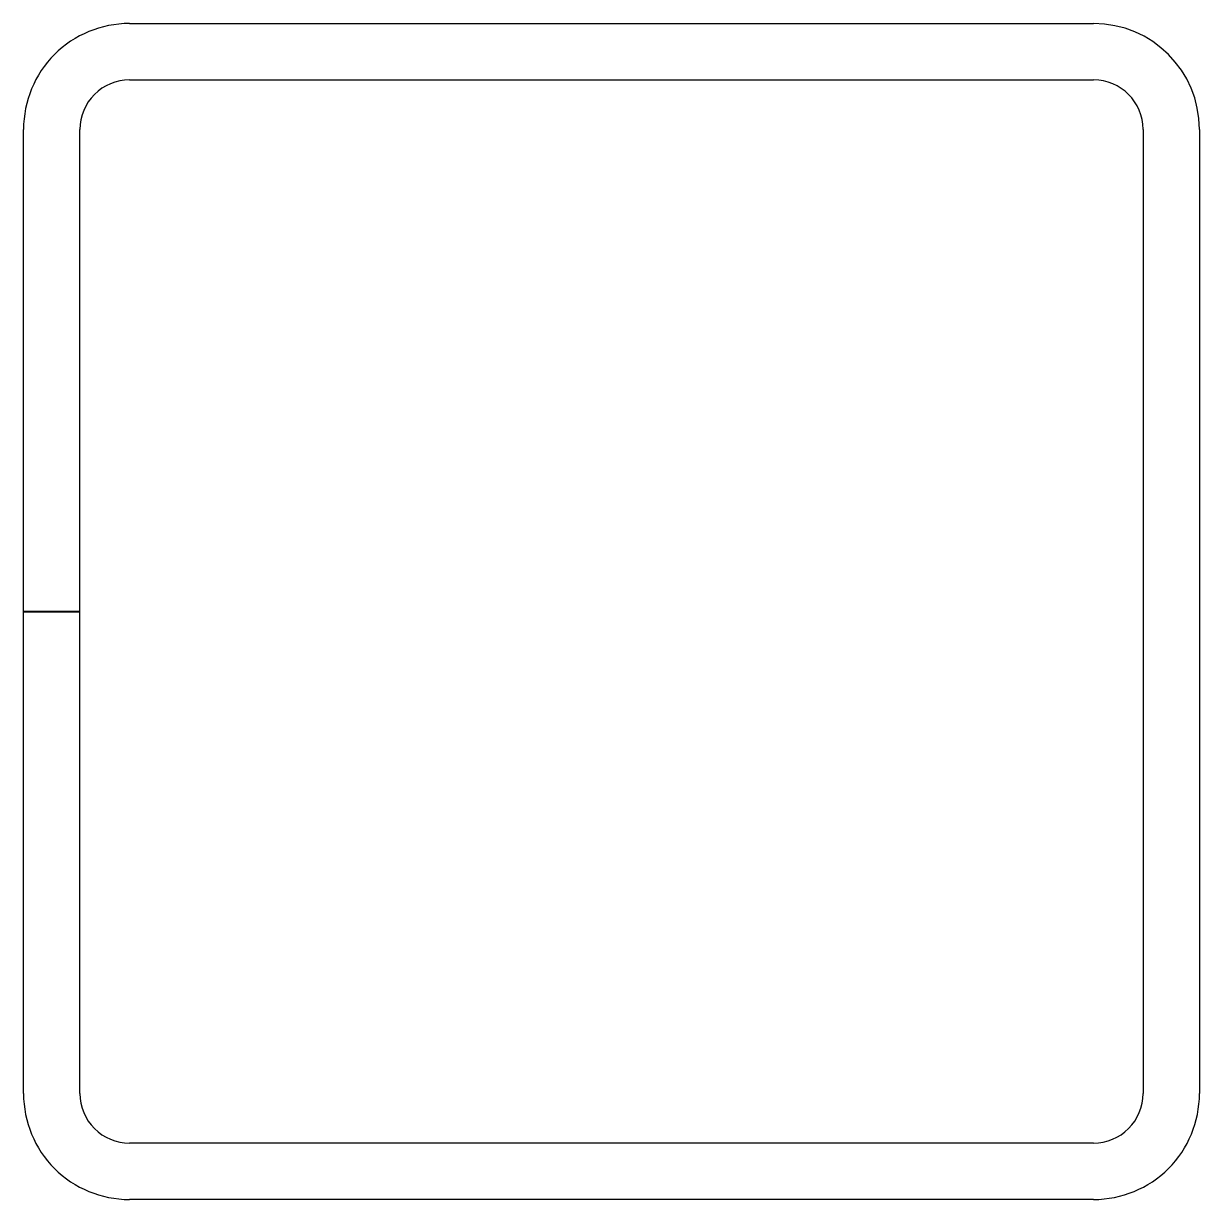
# Model space of a CAD drawing. Extents: x -0.75 to 0.75, y -0.75 to 0.75.
import ezdxf

# ---------------------------------------------------------------- set-up
doc = ezdxf.new("R2010")
doc.units = 0
doc.header["$MEASUREMENT"] = 0

msp = doc.modelspace()

# ---------------------------------------------------------------- linework, layer by layer
at = {"color": 18, "true_color": 0x000000}
for p, q in [((-0.615, 0.75), (0.615, 0.75)), ((-0.615, 0.678), (0.615, 0.678)), ((-0.75, -0.615), (-0.75, 0.615)), ((-0.678, -0.615), (-0.678, 0.615)), ((0.678, 0.615), (0.678, -0.615)), ((0.75, 0.615), (0.75, -0.615)), ((-0.75, 0.0005), (-0.678, 0.0005)), ((-0.714, -0.0005), (-0.714, 0.0005)), ((-0.75, -0.0005), (-0.678, -0.0005)), ((-0.250001, -0.678), (-0.615, -0.678)), ((0.25, -0.678), (-0.250001, -0.678)), ((0.615, -0.678), (0.25, -0.678)), ((-0.250001, -0.75), (-0.615, -0.75)), ((0.25, -0.75), (-0.250001, -0.75)), ((0.615, -0.75), (0.25, -0.75))]:
    msp.add_line(p, q, dxfattribs=at)
for centre, radius, start, end in [((-0.615, 0.615), 0.135, 89.999989, 179.999991), ((0.615, 0.615), 0.135, 0.00001, 89.999992), ((-0.615, 0.615), 0.063, 89.999989, 179.999991), ((0.615, 0.615), 0.063, 0.00001, 89.999992), ((-0.615, -0.615), 0.135, 179.999991, 270.000001), ((-0.615, -0.615), 0.063, 179.999991, 270.000001), ((0.615, -0.615), 0.063, 270.000001, 0.00001), ((0.615, -0.615), 0.135, 270.000001, 0.00001), ((-0.250001, -0.813), 0.135, 89.999962, 90.000003), ((0.25, -0.615), 0.063, 269.999973, 270.000001), ((-0.250001, -0.813), 0.063, 89.999962, 90.000003), ((0.25, -0.615), 0.135, 269.999973, 270.000001)]:
    msp.add_arc(centre, radius, start, end, dxfattribs=at)

doc.saveas('drawing.dxf')
